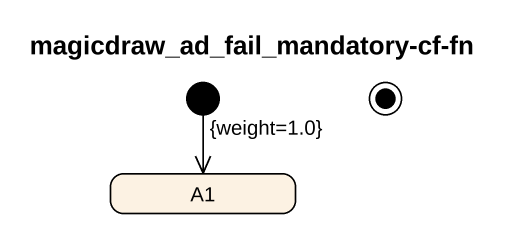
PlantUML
@startuml
title magicdraw_ad_fail_mandatory-cf-fn
hide empty description
state final1 <<end>>
state A1
[*] --> A1 : {weight=1.0}
@enduml
